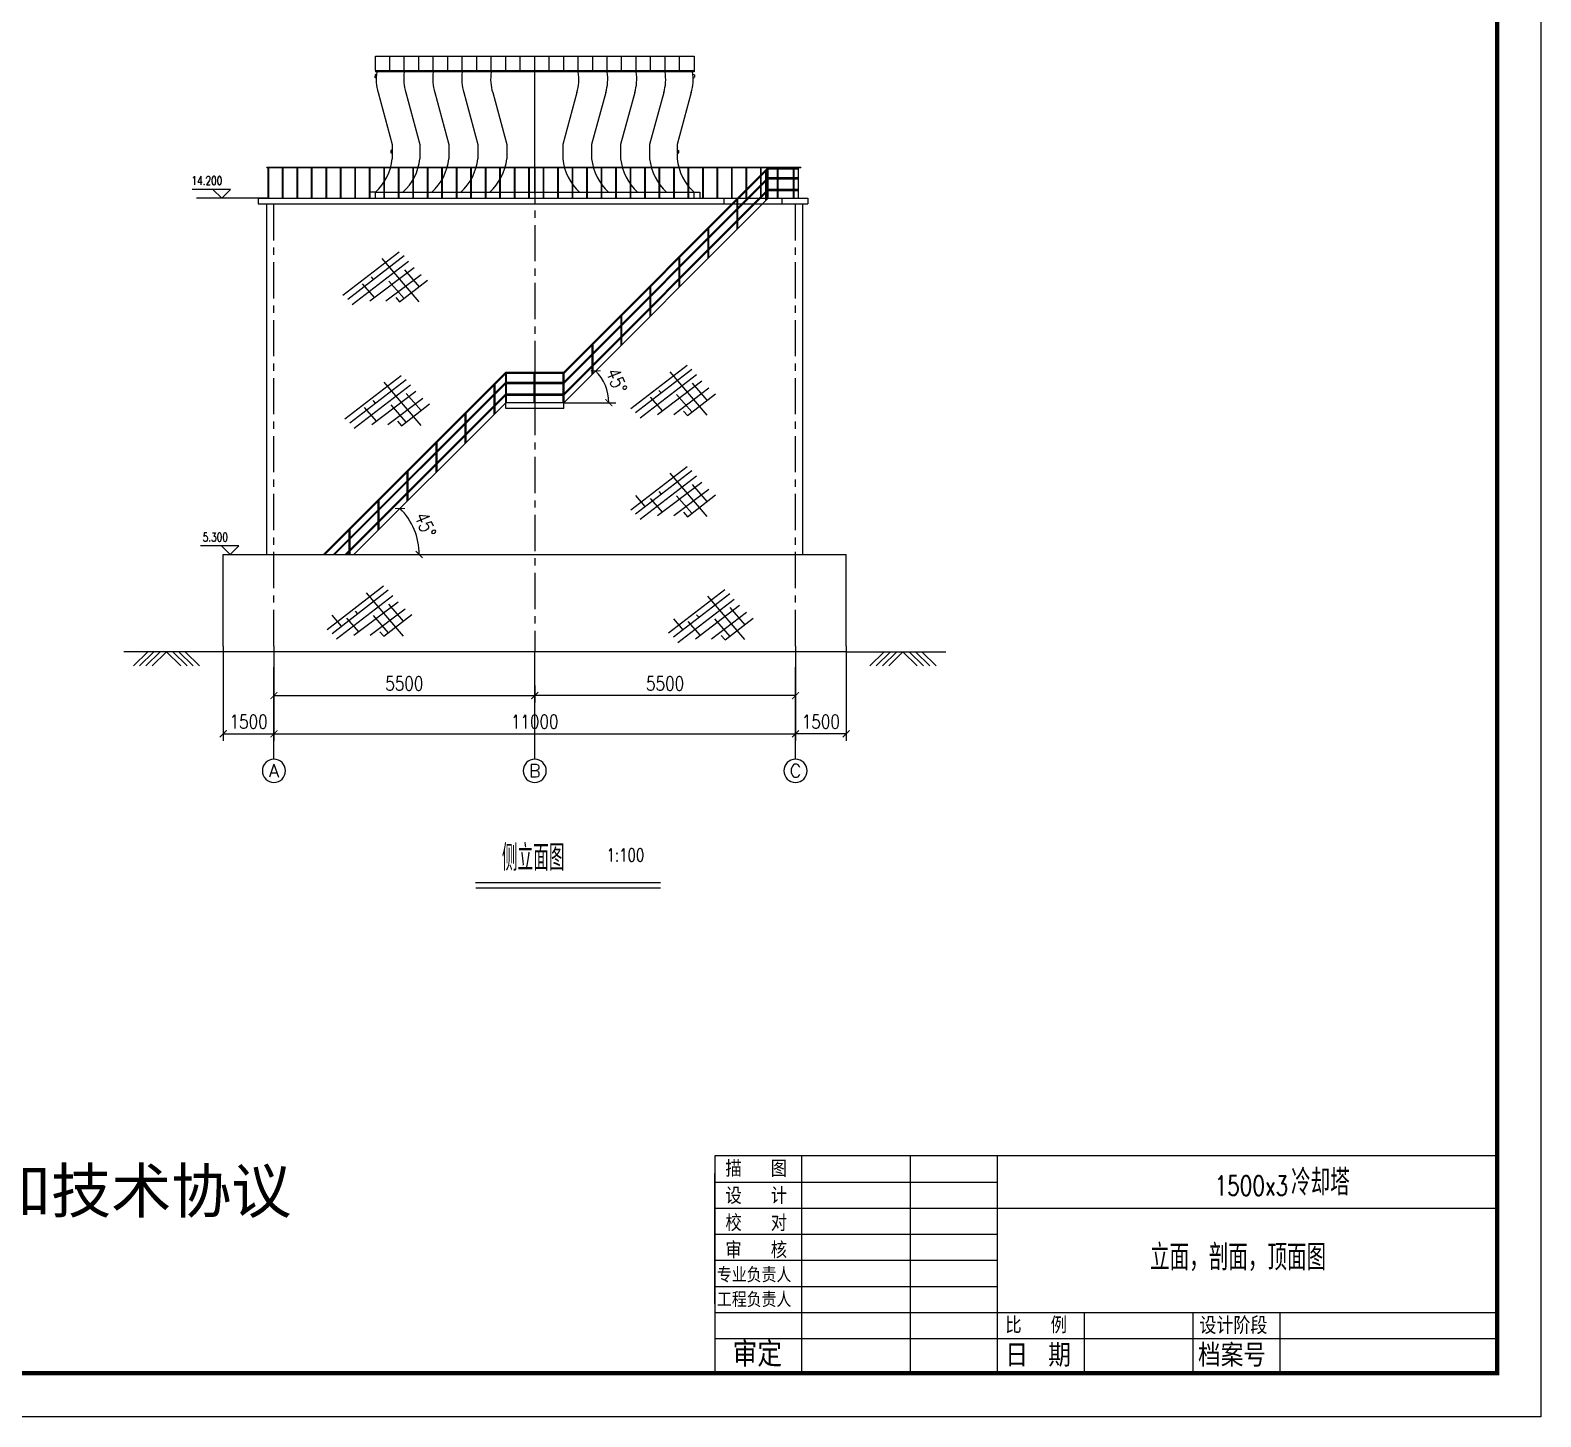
# Model space of a CAD drawing. Extents: x 1427168 to 1936200, y 1176778 to 1377202.
# Drawn here: x 1621719 to 1673851, y 1288102 to 1335946 of the extents above; entities that cross this region are included whole.
import ezdxf
from ezdxf.enums import TextEntityAlignment as Align

# ---------------------------------------------------------------- set-up
doc = ezdxf.new("R2010")
doc.units = 0
doc.header["$LTSCALE"] = 1000
doc.header["$MEASUREMENT"] = 0
doc.linetypes.add('CENTER', pattern=[2, 1.25, -0.25, 0.25, -0.25])
doc.linetypes.add('DOTE', pattern=[2.42, 2, -0.2, 0.02, -0.2])
doc.layers.get('0').update_dxf_attribs({"linetype": 'CONTINUOUS'})
doc.layers.get('DEFPOINTS').update_dxf_attribs({"linetype": 'CONTINUOUS'})
for name, color, linetype in [('01粗实线层', 7, 'CONTINUOUS'), ('1轮廓实线层', 7, 'CONTINUOUS'), ('AXIS', 3, 'CONTINUOUS'), ('AXIS_TEXT', 7, 'CONTINUOUS'), ('DOTE', 1, 'DOTE'), ('PUB_DIM', 3, 'CONTINUOUS'), ('PUB_TEXT', 7, 'CONTINUOUS'), ('PUB_TITLE', 4, 'CONTINUOUS'), ('WA', 9, 'CONTINUOUS')]:
    doc.layers.add(name, color=color, linetype=linetype)
doc.styles.add('_HZTXT', font='txt.shx', dxfattribs={"width": 0.75, "bigfont": 'HZTXT.shx'})
doc.styles.add('_ROMAND', font='ROMAND.shx', dxfattribs={"width": 0.75})
doc.styles.add('_TXT', font='TXT.shx', dxfattribs={"width": 0.75})
doc.styles.add('COMPLEX', font='COMPLEX')
doc.styles.add('DIM_FONT', font='SIMPLEX.shx', dxfattribs={"width": 0.75})
doc.styles.add('HZ', font='txt', dxfattribs={"bigfont": 'hztxt'})
doc.styles.get("Standard").update_dxf_attribs({"font": 'txt', "height": 3})
doc.styles.add('TH_GBDIM', font='romans.shx', dxfattribs={"width": 0.8, "bigfont": 'gbcbig.shx'})
doc.dimstyles.new('TH_GBDIM', dxfattribs={"dimscale": 120, "dimtxt": 4, "dimasz": 2, "dimexe": 2, "dimexo": 0, "dimgap": 1.5, "dimtad": 1, "dimdec": 0, "dimzin": 0, "dimtxsty": 'TH_GBDIM', "dimblk": 'ARCHTICK', "dimcen": 2.5, "dimclrd": 130, "dimclre": 130, "dimclrt": 3, "dimazin": 3, "dimtfac": 0.714286, "dimtdec": 0, "dimtmove": 0, "dimatfit": 3, "dimtzin": 0})

# ---------------------------------------------------------------- blocks, each defined once
blk = doc.blocks.new('_LABEL2')
for p, q in [((-180, 50), (-180, 0)), ((0, 50), (-180, 50)), ((-160, 0), (-160, 50)), ((-135, 0), (-135, 50)), ((-115, 0), (-115, 50)), ((0, 0), (0, 50)), ((-180, 40), (-180, 46)), ((-180, 44), (-115, 44)), ((-180, 34), (-180, 40)), ((-180, 38), (0, 38)), ((-180, 28), (-180, 34)), ((-180, 32), (-115, 32)), ((-180, 22), (-180, 28)), ((-180, 26), (-115, 26)), ((-180, 16), (-180, 22)), ((-180, 20), (-115, 20)), ((-180, 14), (0, 14)), ((-95, 0), (-95, 14)), ((-70, 0), (-70, 14)), ((-50, 0), (-50, 14)), ((-180, 8), (0, 8)), ((-180, 0), (0, 0)), ((-115, 0), (-135, 0)), ((-95, 0), (-115, 0)), ((-70, 0), (-95, 0)), ((-50, 0), (-70, 0)), ((0, 0), (-50, 0))]:
    blk.add_line(p, q)
at = {"style": 'HZ'}
for s, height, p in [('描  图', 3.747, (-177.59, 45.19)), ('设  计', 3.747, (-177.59, 38.95)), ('校  对', 3.747, (-177.59, 32.7)), ('审  核', 3.747, (-177.59, 26.46)), ('专业负责人', 3.421, (-179.54, 20.92)), ('工程负责人', 3.421, (-179.54, 15.22)), ('比  例        ', 3.7466, (-113.2, 9.19)), ('设计阶段', 3.909, (-68.54, 9.03)), ('审定', 5.701, (-175.96, 1.53)), ('日 期', 5.213, (-113.2, 1.53)), ('档案号', 5.213, (-68.86, 1.53))]:
    blk.add_text(s, height=height, dxfattribs=at).set_placement(p)
blk = doc.blocks.new('_ARCHTICK')
at = {"color": 0, "linetype": 'BYBLOCK', "const_width": 0.15}
blk.add_lwpolyline([(-0.5, -0.5), (0.5, 0.5)], dxfattribs=at)
blk = doc.blocks.new('*D414')
at = {"layer": 'AXIS', "color": 130, "linetype": 'BYBLOCK'}
for p, q in [((1630130, 1314694), (1630130, 1311427)), ((1648130, 1314694), (1648130, 1311427)), ((1630130, 1311667), (1648130, 1311667))]:
    blk.add_line(p, q, dxfattribs=at)
at = {"layer": 'DEFPOINTS', "color": 0, "linetype": 'BYBLOCK'}
for p in [(1630130, 1314694), (1648130, 1314694), (1648130, 1311667)]:
    blk.add_point(p, dxfattribs=at)
at = {"layer": 'AXIS', "color": 130, "linetype": 'BYBLOCK', "xscale": 240, "yscale": 240, "zscale": 240, "rotation": 180}
blk.add_blockref('_ARCHTICK', (1630130, 1311667), dxfattribs=at)
at = {"layer": 'AXIS', "color": 130, "linetype": 'BYBLOCK', "xscale": 240, "yscale": 240, "zscale": 240}
blk.add_blockref('_ARCHTICK', (1648130, 1311667), dxfattribs=at)
at = {"layer": 'AXIS', "color": 3, "linetype": 'BYBLOCK', "insert": (1639130, 1312087), "char_height": 480, "attachment_point": 5, "style": 'TH_GBDIM'}
blk.add_mtext('{11000}{}{}', dxfattribs=at)
blk = doc.blocks.new('_AXISO')
blk.add_circle((0, 0), 0.5)
at = {"layer": 'AXIS_TEXT', "style": 'COMPLEX', "width": 1.041667}
blk.add_attdef('A', text='', height=0.56, dxfattribs=at).set_placement((-0.25, -0.28), (0.25, -0.28), align=Align.FIT)
blk = doc.blocks.new('*D415')
at = {"color": 130}
for p, q in [((1639130, 1313339), (1639130, 1312746)), ((1648130, 1313339), (1648130, 1312746)), ((1648130, 1312986), (1639130, 1312986))]:
    blk.add_line(p, q, dxfattribs=at)
at = {"layer": 'DEFPOINTS', "color": 0}
for p in [(1639130, 1313339), (1648130, 1313339), (1639130, 1312986)]:
    blk.add_point(p, dxfattribs=at)
at = {"color": 130, "xscale": 240, "yscale": 240, "zscale": 240, "rotation": 180}
blk.add_blockref('_ARCHTICK', (1639130, 1312986), dxfattribs=at)
at = {"color": 130, "xscale": 240, "yscale": 240, "zscale": 240}
blk.add_blockref('_ARCHTICK', (1648130, 1312986), dxfattribs=at)
at = {"color": 3, "insert": (1643630, 1313406), "char_height": 480, "attachment_point": 5, "style": 'TH_GBDIM'}
blk.add_mtext('{5500}{}{}', dxfattribs=at)
blk = doc.blocks.new('*D416')
at = {"color": 130}
for p, q in [((1630130, 1313339), (1630130, 1312746)), ((1639130, 1313339), (1639130, 1312746)), ((1630130, 1312986), (1639130, 1312986))]:
    blk.add_line(p, q, dxfattribs=at)
at = {"layer": 'DEFPOINTS', "color": 0}
for p in [(1630130, 1313339), (1639130, 1313339), (1639130, 1312986)]:
    blk.add_point(p, dxfattribs=at)
at = {"color": 130, "xscale": 240, "yscale": 240, "zscale": 240}
for p, rotation in [((1630130, 1312986), 180.0001141522045), ((1639130, 1312986), 0.0001141522045464826)]:
    blk.add_blockref('_ARCHTICK', p, dxfattribs=dict(at, rotation=rotation))
at = {"color": 3, "insert": (1634630, 1313406), "char_height": 480, "attachment_point": 5, "rotation": 0.0001, "style": 'TH_GBDIM'}
blk.add_mtext('{5500}{}{}', dxfattribs=at)
blk = doc.blocks.new('*D417')
at = {"color": 130}
for p, q in [((1628380, 1314694), (1628380, 1311427)), ((1630130, 1314694), (1630130, 1311427)), ((1628380, 1311667), (1630130, 1311667))]:
    blk.add_line(p, q, dxfattribs=at)
at = {"layer": 'DEFPOINTS', "color": 0}
for p in [(1628380, 1314694), (1630130, 1314694), (1630130, 1311667)]:
    blk.add_point(p, dxfattribs=at)
at = {"color": 130, "xscale": 240, "yscale": 240, "zscale": 240, "rotation": 180}
blk.add_blockref('_ARCHTICK', (1628380, 1311667), dxfattribs=at)
at = {"color": 130, "xscale": 240, "yscale": 240, "zscale": 240}
blk.add_blockref('_ARCHTICK', (1630130, 1311667), dxfattribs=at)
at = {"color": 3, "insert": (1629255, 1312087), "char_height": 480, "attachment_point": 5, "style": 'TH_GBDIM'}
blk.add_mtext('{1500}{}{}', dxfattribs=at)
blk = doc.blocks.new('*D418')
at = {"color": 130}
for p, q in [((1648130, 1314694), (1648130, 1311427)), ((1649880, 1314694), (1649880, 1311427)), ((1649880, 1311667), (1648130, 1311667))]:
    blk.add_line(p, q, dxfattribs=at)
at = {"layer": 'DEFPOINTS', "color": 0}
for p in [(1648130, 1314694), (1649880, 1314694), (1648130, 1311667)]:
    blk.add_point(p, dxfattribs=at)
at = {"color": 130, "xscale": 240, "yscale": 240, "zscale": 240, "rotation": 180}
blk.add_blockref('_ARCHTICK', (1648130, 1311667), dxfattribs=at)
at = {"color": 130, "xscale": 240, "yscale": 240, "zscale": 240}
blk.add_blockref('_ARCHTICK', (1649880, 1311667), dxfattribs=at)
at = {"color": 3, "insert": (1649005, 1312087), "char_height": 480, "attachment_point": 5, "style": 'TH_GBDIM'}
blk.add_mtext('{1500}{}{}', dxfattribs=at)
blk = doc.blocks.new('*D550')
at = {"color": 130}
blk.add_arc((1632892, 1317855), 2250, 360, 45, dxfattribs=at)
at = {"layer": 'DEFPOINTS', "color": 0}
for p in [(1638130, 1323094), (1635065, 1318437), (1631842, 1317855), (1632892, 1317855), (1649880, 1317855)]:
    blk.add_point(p, dxfattribs=at)
at = {"color": 130, "xscale": 240, "yscale": 240, "zscale": 240}
for p, rotation in [((1634483, 1319446), 134.999999999999), ((1635142, 1317855), 269.9999999999999)]:
    blk.add_blockref('_ARCHTICK', p, dxfattribs=dict(at, rotation=rotation))
at = {"color": 3, "insert": (1635358, 1318877), "char_height": 480, "attachment_point": 5, "rotation": 292.5, "style": 'TH_GBDIM'}
blk.add_mtext('45°', dxfattribs=at)
blk = doc.blocks.new('*D551')
at = {"color": 130}
blk.add_line((1640130, 1323094), (1641929, 1323094), dxfattribs=at)
blk.add_arc((1640130, 1323094), 1559, 360, 45, dxfattribs=at)
at = {"layer": 'DEFPOINTS', "color": 0}
for p in [(1647192, 1330155), (1641636, 1323497), (1638130, 1323094), (1640130, 1323094), (1640130, 1323094)]:
    blk.add_point(p, dxfattribs=at)
at = {"color": 130, "xscale": 240, "yscale": 240, "zscale": 240}
for p, rotation in [((1641233, 1324196), 134.9999999999999), ((1641689, 1323094), 269.9999999999993)]:
    blk.add_blockref('_ARCHTICK', p, dxfattribs=dict(at, rotation=rotation))
at = {"color": 3, "insert": (1641959, 1323851), "char_height": 480, "attachment_point": 5, "rotation": 292.5, "style": 'TH_GBDIM'}
blk.add_mtext('45°', dxfattribs=at)

msp = doc.modelspace()

# ---------------------------------------------------------------- linework, layer by layer
for p, q in [((1629580.3, 1330155), (1629580.3, 1329955)), ((1648552.6, 1330155), (1648552.6, 1329955)), ((1649880.3, 1314493.8), (1624947, 1314493.8)), ((1625773.9, 1314493.8), (1625279.7, 1314008.8)), ((1625989.5, 1314493.8), (1625495.3, 1314008.8)), ((1626205.1, 1314493.8), (1625710.8, 1314008.8)), ((1626420.6, 1314493.8), (1625926.4, 1314008.8)), ((1626420.6, 1314493.8), (1626914.9, 1314008.8)), ((1626636.2, 1314493.8), (1627130.4, 1314008.8)), ((1626851.8, 1314493.8), (1627346, 1314008.8)), ((1627067.3, 1314493.8), (1627561.6, 1314008.8)), ((1649880.3, 1314493.8), (1653313.7, 1314493.8)), ((1651193.3, 1314493.8), (1650699.1, 1314008.8)), ((1651408.9, 1314493.8), (1650914.6, 1314008.8)), ((1651624.4, 1314493.8), (1651130.2, 1314008.8)), ((1651840, 1314493.8), (1651345.8, 1314008.8)), ((1651840, 1314493.8), (1652334.2, 1314008.8)), ((1652055.6, 1314493.8), (1652549.8, 1314008.8)), ((1652271.2, 1314493.8), (1652765.4, 1314008.8)), ((1652486.7, 1314493.8), (1652980.9, 1314008.8))]:
    msp.add_line(p, q)
at = {"color": 3}
msp.add_line((1637088, 1306537.5), (1643476.6, 1306537.5), dxfattribs=at)
at = {"color": 0, "const_width": 50}
msp.add_lwpolyline([(1637088, 1306348.3), (1643476.6, 1306348.3)], dxfattribs=at)
at = {"layer": '01粗实线层', "color": 0}
for p, q in [((1633630.3, 1334554.7), (1633630.3, 1335054.7)), ((1633630.3, 1335054.7), (1644630.3, 1335054.7)), ((1634130.3, 1334554.7), (1634130.3, 1335054.7)), ((1634630.3, 1334554.7), (1634630.3, 1335054.7)), ((1635130.3, 1334554.7), (1635130.3, 1335054.7)), ((1635630.3, 1334554.7), (1635630.3, 1335054.7)), ((1636130.3, 1334554.7), (1636130.3, 1335054.7)), ((1636630.3, 1334554.7), (1636630.3, 1335054.7)), ((1637130.3, 1334554.7), (1637130.3, 1335054.7)), ((1637630.3, 1334554.7), (1637630.3, 1335054.7)), ((1638130.3, 1334554.7), (1638130.3, 1335054.7)), ((1638630.3, 1334554.7), (1638630.3, 1335054.7)), ((1639130.3, 1334554.7), (1639130.3, 1335054.7)), ((1639630.3, 1334554.7), (1639630.3, 1335054.7)), ((1640130.3, 1334554.7), (1640130.3, 1335054.7)), ((1640630.3, 1334554.7), (1640630.3, 1335054.7)), ((1641130.3, 1334554.7), (1641130.3, 1335054.7)), ((1641630.3, 1334554.7), (1641630.3, 1335054.7)), ((1642130.3, 1334554.7), (1642130.3, 1335054.7)), ((1642630.3, 1334554.7), (1642630.3, 1335054.7)), ((1643130.3, 1334554.7), (1643130.3, 1335054.7)), ((1643630.3, 1334554.7), (1643630.3, 1335054.7)), ((1644130.3, 1334554.7), (1644130.3, 1335054.7)), ((1644630.3, 1335054.7), (1644630.3, 1334554.7)), ((1633619.7, 1334407.7), (1633613, 1334320.6)), ((1633659, 1334289.3), (1633614, 1334319.9)), ((1633670.2, 1334432.4), (1633621.4, 1334410.2)), ((1633630.3, 1334554.7), (1633630.3, 1334504.6)), ((1633630.3, 1334554.7), (1644630.3, 1334554.7)), ((1633630.3, 1334554.7), (1633630.3, 1334504.6)), ((1644630.3, 1334504.6), (1633630.3, 1334504.6)), ((1639130.3, 1330311.6), (1639130.3, 1334504.6)), ((1644590.5, 1334432.4), (1644639.2, 1334410.2)), ((1644601.7, 1334289.3), (1644646.6, 1334319.9)), ((1644630.3, 1334554.7), (1644630.3, 1334504.6)), ((1644640.9, 1334407.7), (1644647.6, 1334320.6)), ((1633730, 1333791.6), (1634215.3, 1332004.5)), ((1634680, 1333791.6), (1635165.3, 1332004.5)), ((1635680, 1333791.6), (1636165.3, 1332004.5)), ((1636680, 1333791.6), (1637165.3, 1332004.5)), ((1637680, 1333791.6), (1638165.3, 1332004.5)), ((1640580.6, 1333791.6), (1640095.3, 1332004.5)), ((1641580.6, 1333791.6), (1641095.3, 1332004.5)), ((1642580.6, 1333791.6), (1642095.3, 1332004.5)), ((1643580.6, 1333791.6), (1643095.3, 1332004.5)), ((1644530.6, 1333790.9), (1644045.3, 1332003.7)), ((1634215.3, 1332004.5), (1634215.3, 1332006.6)), ((1634215.3, 1332004.5), (1634215.3, 1331505)), ((1635165.3, 1332004.5), (1635165.3, 1331505)), ((1636165.3, 1332004.5), (1636165.3, 1331505)), ((1637165.3, 1332004.5), (1637165.3, 1331505)), ((1638165.3, 1332004.5), (1638165.3, 1331505)), ((1640095.3, 1332004.5), (1640095.3, 1331505)), ((1641095.3, 1332004.5), (1641095.3, 1331505)), ((1642095.3, 1332004.5), (1642095.3, 1331505)), ((1643095.3, 1332004.5), (1643095.3, 1331505)), ((1644045.3, 1332004.3), (1644045.3, 1331504.3)), ((1634165.3, 1331797.7), (1634165.3, 1331712.3)), ((1634215.3, 1331815), (1634167.5, 1331800.6)), ((1634215.3, 1331695.1), (1634167.5, 1331709.4)), ((1644045.3, 1331814.4), (1644093.2, 1331799.9)), ((1644045.3, 1331694.5), (1644093.2, 1331708.8)), ((1644095.3, 1331797), (1644095.3, 1331711.6)), ((1629880.3, 1331205), (1629880.3, 1331225)), ((1629880.3, 1331225), (1648315.3, 1331225)), ((1629880.3, 1331205), (1648315.3, 1331205)), ((1629930.3, 1330155), (1629930.3, 1331205)), ((1629950.3, 1330155), (1629950.3, 1331205)), ((1630430.3, 1330155), (1630430.3, 1331205)), ((1630450.3, 1330155), (1630450.3, 1331205)), ((1630930.3, 1330155), (1630930.3, 1331205)), ((1630950.3, 1330155), (1630950.3, 1331205)), ((1631430.3, 1330155), (1631430.3, 1331205)), ((1631450.3, 1330155), (1631450.3, 1331205)), ((1631930.3, 1330155), (1631930.3, 1331205)), ((1631950.3, 1330155), (1631950.3, 1331205)), ((1632430.3, 1330155), (1632430.3, 1331205)), ((1632450.3, 1330155), (1632450.3, 1331205)), ((1632930.3, 1330155), (1632930.3, 1331205)), ((1632930.3, 1330155), (1632930.3, 1331205)), ((1632950.3, 1330155), (1632950.3, 1331205)), ((1632950.3, 1330155), (1632950.3, 1331205)), ((1633430.3, 1330155), (1633430.3, 1331205)), ((1633450.3, 1330155), (1633450.3, 1331205)), ((1633930.3, 1330155), (1633930.3, 1331205)), ((1633950.3, 1330155), (1633950.3, 1331205)), ((1634430.3, 1330155), (1634430.3, 1331205)), ((1634450.3, 1330155), (1634450.3, 1331205)), ((1634930.3, 1330155), (1634930.3, 1331205)), ((1634950.3, 1330155), (1634950.3, 1331205)), ((1635430.3, 1330155), (1635430.3, 1331205)), ((1635450.3, 1330155), (1635450.3, 1331205)), ((1635930.3, 1330155), (1635930.3, 1331205)), ((1635930.3, 1330155), (1635930.3, 1331205)), ((1635950.3, 1330155), (1635950.3, 1331205)), ((1635950.3, 1330155), (1635950.3, 1331205)), ((1636430.3, 1330155), (1636430.3, 1331205)), ((1636450.3, 1330155), (1636450.3, 1331205)), ((1636930.3, 1330155), (1636930.3, 1331205)), ((1636950.3, 1330155), (1636950.3, 1331205)), ((1637430.3, 1330155), (1637430.3, 1331205)), ((1637450.3, 1330155), (1637450.3, 1331205)), ((1637930.3, 1330155), (1637930.3, 1331205)), ((1637950.3, 1330155), (1637950.3, 1331205)), ((1638430.3, 1330155), (1638430.3, 1331205)), ((1638430.3, 1330155), (1638430.3, 1331205)), ((1638450.3, 1330155), (1638450.3, 1331205)), ((1638450.3, 1330155), (1638450.3, 1331205)), ((1638930.3, 1330155), (1638930.3, 1331205)), ((1638930.3, 1330155), (1638930.3, 1331205)), ((1638950.3, 1330155), (1638950.3, 1331205)), ((1638950.3, 1330155), (1638950.3, 1331205)), ((1639430.3, 1330155), (1639430.3, 1331205)), ((1639450.3, 1330155), (1639450.3, 1331205)), ((1639930.3, 1330155), (1639930.3, 1331205)), ((1639950.3, 1330155), (1639950.3, 1331205)), ((1640430.3, 1330155), (1640430.3, 1331205)), ((1640450.3, 1330155), (1640450.3, 1331205)), ((1640930.3, 1330155), (1640930.3, 1331205)), ((1640950.3, 1330155), (1640950.3, 1331205)), ((1641430.3, 1330155), (1641430.3, 1331205)), ((1641430.3, 1330155), (1641430.3, 1331205)), ((1641450.3, 1330155), (1641450.3, 1331205)), ((1641450.3, 1330155), (1641450.3, 1331205)), ((1641930.3, 1330155), (1641930.3, 1331205)), ((1641950.3, 1330155), (1641950.3, 1331205)), ((1642430.3, 1330155), (1642430.3, 1331205)), ((1642450.3, 1330155), (1642450.3, 1331205)), ((1642930.3, 1330155), (1642930.3, 1331205)), ((1642950.3, 1330155), (1642950.3, 1331205)), ((1643430.3, 1330155), (1643430.3, 1331205)), ((1643450.3, 1330155), (1643450.3, 1331205)), ((1643930.3, 1330155), (1643930.3, 1331205)), ((1643950.3, 1330155), (1643950.3, 1331205)), ((1644430.3, 1330155), (1644430.3, 1331205)), ((1644430.3, 1330155), (1644430.3, 1331205)), ((1644450.3, 1330155), (1644450.3, 1331205)), ((1644450.3, 1330155), (1644450.3, 1331205)), ((1644930.3, 1330155), (1644930.3, 1331205)), ((1644950.3, 1330155), (1644950.3, 1331205)), ((1645430.3, 1330155), (1645430.3, 1331205)), ((1645450.3, 1330155), (1645450.3, 1331205)), ((1645930.3, 1330155), (1645930.3, 1331205)), ((1645950.3, 1330155), (1645950.3, 1331205)), ((1646430.3, 1330155), (1646430.3, 1331205)), ((1646450.3, 1330155), (1646450.3, 1331205)), ((1646930.3, 1330155), (1646930.3, 1331205)), ((1646950.3, 1330155), (1646950.3, 1331205)), ((1647512, 1330155), (1647512, 1331205)), ((1647512, 1330155), (1647512, 1331205)), ((1647532, 1330155), (1647532, 1331205)), ((1647532, 1330155), (1647532, 1331205)), ((1648062, 1330155), (1648062, 1331205)), ((1648082, 1330155), (1648082, 1331205)), ((1648315.3, 1331225), (1648315.3, 1331205)), ((1629580.3, 1330155), (1648552.6, 1330155)), ((1629580.3, 1329955), (1639280.3, 1329955)), ((1629880.3, 1317855), (1629880.3, 1329955)), ((1633630.3, 1330355), (1633430.3, 1330355)), ((1633430.3, 1330355), (1633430.3, 1330155)), ((1633630.3, 1330155), (1633630.3, 1330355)), ((1633630.3, 1330355), (1644630.3, 1330355)), ((1639280.3, 1329955), (1648552.6, 1329955)), ((1644630.3, 1330155), (1644630.3, 1330355)), ((1644630.3, 1330355), (1644830.3, 1330355)), ((1644830.3, 1330355), (1644830.3, 1330155)), ((1648380.3, 1325069.9), (1648380.3, 1329955)), ((1648380.3, 1317855), (1648380.3, 1325069.9)), ((1628380.3, 1314693.8), (1628380.3, 1317855)), ((1628380.3, 1317855), (1631841.6, 1317855)), ((1631841.6, 1317855), (1649880.3, 1317855)), ((1649880.3, 1314693.8), (1649880.3, 1317855))]:
    msp.add_line(p, q, dxfattribs=at)
at = {"layer": '01粗实线层', "linetype": 'BYBLOCK', "ltscale": 1e-05}
for p, q in [((1640130.3, 1324143.7), (1647191.6, 1331205)), ((1640130.3, 1324101.2), (1647191.6, 1331162.5)), ((1647100.3, 1331113.7), (1647100.3, 1330063.7)), ((1647130.3, 1331143.7), (1647130.3, 1330093.7)), ((1647191.6, 1330155), (1647191.6, 1331225)), ((1647191.6, 1331225), (1648225.8, 1331225)), ((1647191.6, 1331162.5), (1648225.8, 1331162.5)), ((1648225.8, 1331225), (1648225.8, 1330155)), ((1640130.3, 1323802.7), (1647191.6, 1330864)), ((1640130.3, 1323760.3), (1647191.6, 1330821.6)), ((1640130.3, 1323398), (1647191.6, 1330459.3)), ((1647191.6, 1330864), (1648225.8, 1330864)), ((1647191.6, 1330821.6), (1648225.8, 1330821.6)), ((1647191.6, 1330459.3), (1648225.8, 1330459.3)), ((1640130.3, 1323355.6), (1647191.6, 1330416.9)), ((1640130.3, 1323093.7), (1647191.6, 1330155)), ((1645673.8, 1329955), (1645673.8, 1330155)), ((1645673.8, 1329955), (1647673.8, 1329955)), ((1646100.3, 1330113.7), (1646100.3, 1329063.7)), ((1646130.3, 1330143.7), (1646130.3, 1329093.7)), ((1647191.6, 1330416.9), (1648225.8, 1330416.9)), ((1647673.8, 1329955), (1647673.8, 1330155)), ((1645100.3, 1329113.7), (1645100.3, 1328063.7)), ((1645130.3, 1329143.7), (1645130.3, 1328093.7)), ((1644100.3, 1328113.7), (1644100.3, 1327063.7)), ((1644130.3, 1328143.7), (1644130.3, 1327093.7)), ((1643100.3, 1327113.7), (1643100.3, 1326063.7)), ((1643130.3, 1327143.7), (1643130.3, 1326093.7)), ((1642100.3, 1326113.7), (1642100.3, 1325063.7)), ((1642130.3, 1326143.7), (1642130.3, 1325093.7)), ((1641100.3, 1325113.7), (1641100.3, 1324063.7)), ((1641130.3, 1325143.7), (1641130.3, 1324093.7)), ((1638130.3, 1324143.7), (1631841.6, 1317855)), ((1638130.3, 1324101.2), (1631884.1, 1317855)), ((1638130.3, 1323802.7), (1632182.6, 1317855)), ((1638130.3, 1323760.3), (1632225, 1317855)), ((1637730.4, 1322693.8), (1637730.4, 1323701.3)), ((1637760.4, 1322723.8), (1637760.4, 1323731.3)), ((1638130.3, 1323093.7), (1638130.3, 1324143.7)), ((1638130.3, 1324143.7), (1640130.3, 1324143.7)), ((1638130.3, 1324113.7), (1640130.3, 1324113.7)), ((1638130.3, 1323802.7), (1640130.3, 1323802.7)), ((1638130.3, 1323760.3), (1640130.3, 1323760.3)), ((1638160.3, 1323093.7), (1638160.3, 1324143.7)), ((1639113.8, 1323093.7), (1639113.8, 1324143.7)), ((1639143.8, 1323093.7), (1639143.8, 1324143.7)), ((1640100.3, 1324143.7), (1640100.3, 1323093.7)), ((1640130.3, 1324143.7), (1640130.3, 1323093.7)), ((1638130.3, 1323398), (1632587.3, 1317855)), ((1638130.3, 1323355.6), (1632629.7, 1317855)), ((1638130.3, 1323398), (1640130.3, 1323398)), ((1638130.3, 1323355.6), (1640130.3, 1323355.6)), ((1638130.3, 1323093.7), (1632891.6, 1317855)), ((1636730.4, 1321693.8), (1636730.4, 1322701.3)), ((1636760.4, 1321723.8), (1636760.4, 1322731.3)), ((1640130.3, 1323093.7), (1638130.3, 1323093.7)), ((1638130.3, 1322893.7), (1638130.3, 1323093.7)), ((1640130.3, 1322893.7), (1638130.3, 1322893.7)), ((1640130.3, 1322893.7), (1640130.3, 1323093.7)), ((1635730.4, 1320693.8), (1635730.4, 1321701.3)), ((1635760.4, 1320723.8), (1635760.4, 1321731.3)), ((1634730.4, 1319693.8), (1634730.4, 1320701.3)), ((1634760.4, 1319723.8), (1634760.4, 1320731.3)), ((1633730.4, 1318693.8), (1633730.4, 1319701.3)), ((1633760.4, 1318723.8), (1633760.4, 1319731.3)), ((1632730.4, 1317855), (1632730.4, 1318701.3)), ((1632760.4, 1317855), (1632760.4, 1318731.3))]:
    msp.add_line(p, q, dxfattribs=at)
at = {"layer": '01粗实线层', "color": 0}
for centre, radius, start, end in [((1633622.7, 1334407.4), 3, 114.52396, 175.62834), ((1635200.7, 1334251.7), 1541.2, 170.57956, 197.39684), ((1636150.7, 1334251.7), 1541.2, 170.57956, 197.39684), ((1637150.7, 1334251.7), 1541.2, 170.57956, 197.39684), ((1638150.7, 1334251.7), 1541.2, 170.57956, 197.39684), ((1639150.7, 1334251.7), 1541.2, 170.57956, 197.39684), ((1639109.9, 1334251.7), 1541.2, 342.60316, 9.42044), ((1640109.9, 1334251.7), 1541.2, 342.60316, 9.42044), ((1641109.9, 1334251.7), 1541.2, 342.60316, 9.42044), ((1642109.9, 1334251.7), 1541.2, 342.60316, 9.42044), ((1643059.9, 1334251.7), 1541.2, 342.60316, 9.42044), ((1644638, 1334407.4), 3, 4.37166, 65.47604), ((1644115.5, 1331994.6), 70.1, 160.79027, 180.72004), ((1632400.1, 1331704.6), 1826.1, 312.3501, 353.72557), ((1634168.3, 1331797.7), 2.93, 105.62587, 180.44498), ((1634168.3, 1331712.2), 2.93, 179.55502, 254.37413), ((1633350.1, 1331704.6), 1826.1, 312.3501, 353.72557), ((1634350.1, 1331704.6), 1826.1, 312.3501, 353.72557), ((1635350.1, 1331704.6), 1826.1, 312.3501, 353.72557), ((1636350.1, 1331704.6), 1826.1, 312.3501, 353.72557), ((1641910.5, 1331704.6), 1826.1, 186.27443, 227.6499), ((1642910.5, 1331704.6), 1826.1, 186.27443, 227.6499), ((1643910.5, 1331704.6), 1826.1, 186.27443, 227.6499), ((1644910.5, 1331704.6), 1826.1, 186.27443, 227.6499), ((1645860.5, 1331704.6), 1826.1, 186.27456, 227.64978), ((1644092.4, 1331797.1), 2.93, 359.55502, 74.37413), ((1644092.4, 1331711.6), 2.93, 285.62587, 0.44498)]:
    msp.add_arc(centre, radius, start, end, dxfattribs=at)
at = {"layer": 'AXIS', "color": 3, "linetype": 'BYBLOCK'}
for p, q in [((1639130.3, 1310791), (1639130.3, 1314493.8)), ((1630130.3, 1310791), (1630130.3, 1313969.1)), ((1648130.3, 1310791), (1648130.3, 1313969.1))]:
    msp.add_line(p, q, dxfattribs=at)
at = {"layer": 'DOTE', "linetype": 'CENTER'}
for p, q in [((1639130.3, 1331223.6), (1639130.3, 1314493.8)), ((1630130.3, 1314693.8), (1630130.3, 1330155)), ((1648130.3, 1314693.8), (1648130.3, 1330155))]:
    msp.add_line(p, q, dxfattribs=at)
at = {"layer": 'PUB_DIM'}
for p, q in [((1628627.2, 1330455), (1627307.2, 1330455)), ((1628027.2, 1330455), (1628327.2, 1330155)), ((1628327.2, 1330155), (1628627.2, 1330455)), ((1629880.3, 1330155), (1627460.3, 1330155)), ((1628615.8, 1318155), (1627595.8, 1318155)), ((1628315.8, 1318155), (1628615.8, 1317855)), ((1628915.8, 1318155), (1628315.8, 1318155)), ((1628615.8, 1317855), (1628915.8, 1318155))]:
    msp.add_line(p, q, dxfattribs=at)
at = {"layer": 'PUB_TITLE'}
msp.add_lwpolyline([(1547701.5, 1288101.7), (1547701.5, 1377201.7), (1673851.5, 1377201.7), (1673851.5, 1288101.7)], close=True, dxfattribs=at)
at = {"layer": 'PUB_TITLE', "const_width": 150}
msp.add_lwpolyline([(1551451.5, 1289601.7), (1672351.5, 1289601.7), (1672351.5, 1375701.7), (1551451.5, 1375701.7)], close=True, dxfattribs=at)
at = {"layer": 'WA'}
for p, q in [((1632510.9, 1326807.2), (1634453.3, 1328304)), ((1632679.7, 1326670.4), (1634622.1, 1328167.2)), ((1632832.2, 1326480), (1634774.6, 1327976.8)), ((1633857.3, 1328073.1), (1635135.2, 1326576.9)), ((1633436.7, 1326605.4), (1634965.2, 1327761)), ((1633481.5, 1327432.7), (1633555.9, 1327345.6)), ((1633995.8, 1326605.5), (1635206.7, 1327519.8)), ((1634464.2, 1326568.2), (1635435.4, 1327316.6)), ((1634631.3, 1327680.4), (1635140.8, 1327089.6)), ((1633177.6, 1327196.1), (1633606.1, 1326713.6)), ((1634094.3, 1327291.3), (1634621, 1326689)), ((1634332.6, 1326718.8), (1634464.2, 1326568.2)), ((1642445.1, 1322892.6), (1644387.5, 1324389.4)), ((1642613.9, 1322755.8), (1644556.3, 1324252.6)), ((1632577.6, 1322538.9), (1634520, 1324035.7)), ((1632746.4, 1322402.1), (1634688.9, 1323899)), ((1632898.9, 1322211.7), (1634841.4, 1323708.5)), ((1633924, 1323804.8), (1635202, 1322308.6)), ((1642766.4, 1322565.4), (1644708.8, 1324062.2)), ((1643370.9, 1322690.8), (1644899.5, 1323846.4)), ((1643791.5, 1324158.5), (1645069.4, 1322662.3)), ((1644565.6, 1323765.8), (1645075, 1323175)), ((1633503.4, 1322337.1), (1635032, 1323492.7)), ((1633548.2, 1323164.4), (1633622.6, 1323077.3)), ((1634062.5, 1322337.2), (1635273.4, 1323251.5)), ((1634698.1, 1323412.1), (1635207.5, 1322821.3)), ((1643111.8, 1323281.5), (1643540.3, 1322799)), ((1643415.7, 1323518.1), (1643490.1, 1323431)), ((1643930, 1322690.9), (1645140.9, 1323605.2)), ((1644028.6, 1323376.7), (1644555.2, 1322774.4)), ((1644398.4, 1322653.6), (1645369.6, 1323402)), ((1633244.3, 1322927.9), (1633672.8, 1322445.3)), ((1634161.1, 1323023), (1634687.7, 1322420.7)), ((1634530.9, 1322299.9), (1635502.2, 1323048.3)), ((1644266.8, 1322804.2), (1644398.4, 1322653.6)), ((1634399.3, 1322450.5), (1634530.9, 1322299.9)), ((1642445.1, 1319399.1), (1644387.5, 1320895.9)), ((1642613.9, 1319262.4), (1644556.3, 1320759.2)), ((1642766.4, 1319071.9), (1644708.8, 1320568.8)), ((1643791.5, 1320665), (1645069.4, 1319168.8)), ((1643370.9, 1319197.4), (1644899.5, 1320352.9)), ((1643415.7, 1320024.7), (1643490.1, 1319937.5)), ((1643930, 1319197.4), (1645140.9, 1320111.7)), ((1644565.6, 1320272.4), (1645075, 1319681.5)), ((1642613.4, 1319887), (1642935.3, 1319510.1)), ((1643111.8, 1319788.1), (1643540.3, 1319305.5)), ((1644028.6, 1319883.2), (1644555.2, 1319280.9)), ((1644398.4, 1319160.2), (1645369.6, 1319908.6)), ((1644266.8, 1319310.7), (1644398.4, 1319160.2)), ((1631965.7, 1315271.4), (1633908.2, 1316768.2)), ((1632134.6, 1315134.6), (1634077, 1316631.5)), ((1632287.1, 1314944.2), (1634229.5, 1316441)), ((1633312.1, 1316537.3), (1634590.1, 1315041.1)), ((1643748.3, 1315149.4), (1645690.8, 1316646.2)), ((1643917.2, 1315012.6), (1645859.6, 1316509.5)), ((1645094.8, 1316415.3), (1646372.7, 1314919.1)), ((1632891.6, 1315069.6), (1634420.1, 1316225.2)), ((1632936.3, 1315896.9), (1633010.7, 1315809.8)), ((1633450.6, 1315069.7), (1634661.5, 1315984)), ((1634086.2, 1316144.6), (1634595.6, 1315553.8)), ((1644069.7, 1314822.2), (1646012.1, 1316319)), ((1644674.2, 1314947.6), (1646202.7, 1316103.2)), ((1645233.2, 1314947.7), (1646444.2, 1315862)), ((1645868.8, 1316022.6), (1646378.3, 1315431.8)), ((1632134, 1315759.3), (1632456, 1315382.3)), ((1632632.4, 1315660.4), (1633060.9, 1315177.8)), ((1633549.2, 1315755.5), (1634075.8, 1315153.2)), ((1633919.1, 1315032.4), (1634890.3, 1315780.9)), ((1643916.6, 1315637.3), (1644238.6, 1315260.3)), ((1644415, 1315538.3), (1644843.5, 1315055.8)), ((1644718.9, 1315774.9), (1644793.4, 1315687.8)), ((1645331.8, 1315633.5), (1645858.4, 1315031.2)), ((1645701.7, 1314910.4), (1646672.9, 1315658.8)), ((1633787.4, 1315183), (1633919.1, 1315032.4)), ((1645570, 1315061), (1645701.7, 1314910.4))]:
    msp.add_line(p, q, dxfattribs=at)

# ---------------------------------------------------------------- block references
at = {"layer": 'AXIS', "color": 1}
ref = msp.add_blockref('_AXISO', (1630130.3, 1310391), dxfattribs=dict(at, xscale=-800, yscale=800, zscale=800))
ref.add_attrib('A', 'A', dxfattribs={"layer": 'AXIS_TEXT', "height": 448, "style": 'COMPLEX'}).set_placement((1630130.3, 1310167), align=Align.CENTER)
ref = msp.add_blockref('_AXISO', (1639130.3, 1310391), dxfattribs=dict(at, xscale=-800, yscale=800, zscale=800))
ref.add_attrib('A', 'B', dxfattribs={"layer": 'AXIS_TEXT', "height": 448, "style": 'COMPLEX'}).set_placement((1639130.3, 1310167), align=Align.CENTER)
ref = msp.add_blockref('_AXISO', (1648130.3, 1310391), dxfattribs=dict(at, xscale=-800, yscale=800, zscale=800))
ref.add_attrib('A', 'C', dxfattribs={"layer": 'AXIS_TEXT', "height": 448, "style": 'COMPLEX'}).set_placement((1648130.3, 1310167), align=Align.CENTER)
at = {"layer": 'PUB_TITLE', "xscale": 150, "yscale": 150, "zscale": 150}
msp.add_blockref('_LABEL2', (1672351.5, 1289601.7), dxfattribs=at)

# ---------------------------------------------------------------- texts
at = {"style": '_HZTXT', "width": 0.6}
msp.add_text('侧立面图', height=900, dxfattribs=at).set_placement((1637998.6, 1306943.4))
at = {"layer": '1轮廓实线层', "insert": (1630732.5, 1296660.7), "char_height": 1520, "width": 65236.508, "attachment_point": 3}
msp.add_mtext('{\\fSimSun|b0|i0|c134|p2;说明：本项目工程交接口、供货范围等参照方案图和技术协议}', dxfattribs=at)
at = {"layer": 'PUB_DIM', "style": 'DIM_FONT', "width": 0.75}
for s, p in [('14.200', (1627817.2, 1330755)), ('5.300', (1628105.8, 1318455))]:
    msp.add_text(s, height=300, dxfattribs=at).set_placement(p, align=Align.MIDDLE)
at = {"layer": 'PUB_TEXT', "width": 0.75}
for s, height, style, p in [('1:100', 450, '_ROMAND', (1641609.6, 1307258.6)), ('冷却塔', 900, '_HZTXT', (1665232.5, 1295738.6)), ('1500x3', 675, '_TXT', (1662594.6, 1295738.6)), ('立面，剖面，顶面图', 900, '_HZTXT', (1660367.9, 1293153.3))]:
    msp.add_text(s, height=height, dxfattribs=dict(at, style=style)).set_placement(p)

# ---------------------------------------------------------------- dimensions: what is measured, and where the dimension line sits
for base, line1, line2, picture, middle in [((1641636.3, 1323497.2), ((1640130.3, 1323093.7), (1647191.6, 1330155)), ((1640130.3, 1323093.7), (1638130.3, 1323093.7)), '*D551', (1641958.8, 1323851)), ((1635065.1, 1318437.3), ((1638130.3, 1323093.7), (1632891.6, 1317855)), ((1631841.6, 1317855), (1649880.3, 1317855)), '*D550', (1635358.5, 1318876.8))]:
    dim = msp.add_angular_dim_2l(base=base, line1=line1, line2=line2, dimstyle='TH_GBDIM')
    dim.commit()
    dim.dimension.update_dxf_attribs({"geometry": picture, "text_midpoint": middle})
dim = msp.add_linear_dim(base=(1630130.3, 1311666.8), p1=(1628380.3, 1314693.8), p2=(1630130.3, 1314693.8), text='{1500}{}{}', dimstyle='TH_GBDIM', override={"dimgap": 1.5, "dimtad": 1, "dimjust": 0, "dimdec": 0, "dimlfac": 1, "dimse1": 0, "dimse2": 0, "dimsd1": 0, "dimsd2": 0})
dim.commit()
dim.dimension.update_dxf_attribs({"geometry": '*D417', "text_midpoint": (1629255.3, 1311666.8), "dimtype": 160})
dim = msp.add_linear_dim(base=(1648130.3, 1311666.8), p1=(1649880.3, 1314693.8), p2=(1648130.3, 1314693.8), angle=180, text='{1500}{}{}', dimstyle='TH_GBDIM', override={"dimgap": 1.5, "dimtad": 1, "dimjust": 0, "dimdec": 0, "dimlfac": 1, "dimse1": 0, "dimse2": 0, "dimsd1": 0, "dimsd2": 0})
dim.commit()
dim.dimension.update_dxf_attribs({"geometry": '*D418', "text_midpoint": (1649005.3, 1311666.8), "dimtype": 160})
for p1, angle, picture, middle in [((1630130.3, 1313339), 0.00011, '*D416', (1634630.3, 1313406.4)), ((1648130.3, 1313339), 180, '*D415', (1643630.3, 1313406.4))]:
    dim = msp.add_linear_dim(base=(1639130.3, 1312986.4), p1=p1, p2=(1639130.3, 1313339), angle=angle, text='{5500}{}{}', dimstyle='TH_GBDIM', override={"dimgap": 1.5, "dimtad": 1, "dimjust": 0, "dimdec": 0, "dimlfac": 1, "dimse1": 0, "dimse2": 0, "dimsd1": 0, "dimsd2": 0})
    dim.commit()
    dim.dimension.update_dxf_attribs({"geometry": picture, "text_midpoint": middle})
at = {"layer": 'AXIS', "color": 3, "linetype": 'BYBLOCK'}
dim = msp.add_linear_dim(base=(1648130.3, 1311666.8), p1=(1630130.3, 1314693.8), p2=(1648130.3, 1314693.8), text='{11000}{}{}', dimstyle='TH_GBDIM', override={"dimgap": 1.5, "dimtad": 1, "dimjust": 0, "dimdec": 0, "dimlfac": 1, "dimse1": 0, "dimse2": 0, "dimsd1": 0, "dimsd2": 0}, dxfattribs=at)
dim.commit()
dim.dimension.update_dxf_attribs({"geometry": '*D414', "text_midpoint": (1639130.3, 1312086.8)})

doc.saveas('drawing.dxf')
